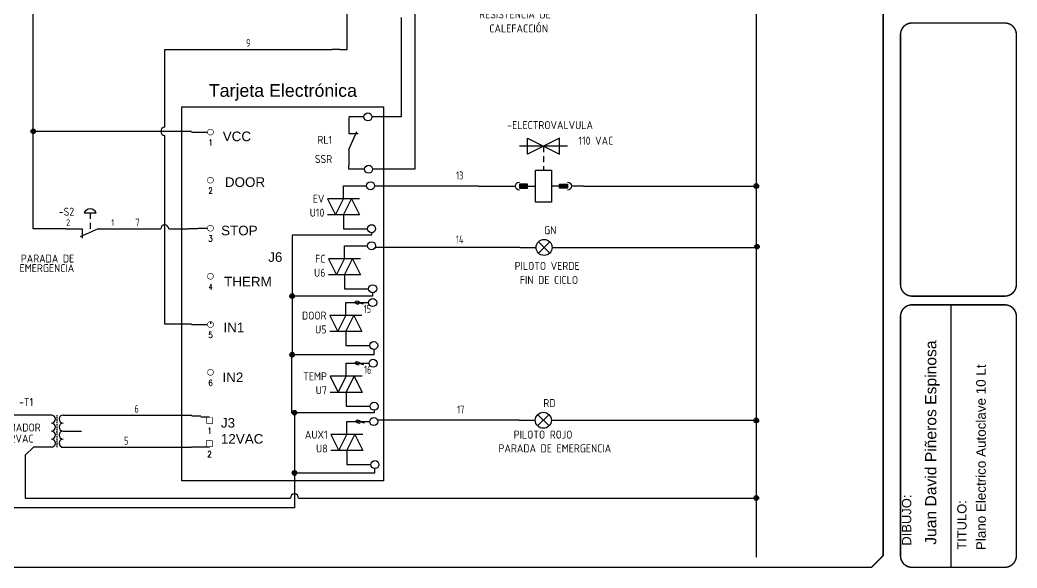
# Model space of a CAD drawing. Extents: x 4 to 986, y 4 to 653.
# Drawn here: x 349 to 972, y 4 to 346 of the extents above; entities that cross this region are included whole.
import ezdxf
from ezdxf.enums import TextEntityAlignment as Align

# ---------------------------------------------------------------- set-up
doc = ezdxf.new("R2010")
doc.units = 0
doc.header["$MEASUREMENT"] = 0
doc.linetypes.add('DASHED', pattern=[0.75, 0.5, -0.25])
for name, color, linetype in [('DESC', 150, 'Continuous'), ('DESCCHILD', 20, 'Continuous'), ('LOC', 8, 'Continuous'), ('LOCBOX', 92, 'Continuous'), ('MISC', 7, 'Continuous'), ('SYMS', 7, 'Continuous'), ('TAGS', 150, 'Continuous'), ('TERMS', 123, 'Continuous'), ('TITLE', 7, 'Continuous'), ('WIRENO', 72, 'Continuous'), ('WIRES', 7, 'Continuous'), ('YEL_14_THHN', 255, 'Continuous')]:
    doc.layers.add(name, color=color, linetype=linetype)
doc.styles.get("Standard").update_dxf_attribs({"font": 'arial.ttf'})
doc.styles.add('WD', font='romans.shx')
doc.styles.add('WD_IEC', font='ISOCP2.shx', dxfattribs={"width": 0.9, "height": 4})

# ---------------------------------------------------------------- blocks, each defined once
blk = doc.blocks.new('NO_NUM_acade_title')
blk.add_line((32.053, 5.711), (32.053, 0.032))
at = {"layer": 'TITLE'}
blk.add_line((30.594, 0.281), (30.594, 2.214), dxfattribs=at)
at = {"layer": 'TITLE', "const_width": 0.0312}
blk.add_lwpolyline([(30.594, 0.281), (30.594, 22.177), (30.344, 22.427), (0.281, 22.427), (0.031, 22.177), (0.031, 0.281), (0.281, 0.031), (30.344, 0.031)], close=True, dxfattribs=at)
for points in [[(31.219, 11.781, 0.414214), (30.969, 11.531, 0.414214)], [(33.469, 11.531, 0.414214), (33.219, 11.781, 0.414214)], [(30.969, 6.135, 0.414214), (31.219, 5.885, 0.414214)], [(33.219, 5.885, 0.414214), (33.469, 6.135, 0.414214)], [(31.219, 5.698, 0.414214), (30.969, 5.448, 0.414214)], [(33.469, 5.448, 0.414214), (33.219, 5.698, 0.414214)], [(30.969, 0.281, 0.414214), (31.219, 0.031, 0.414214)], [(33.219, 0.031, 0.414214), (33.469, 0.281, 0.414214)]]:
    blk.add_lwpolyline(points, format="xyb", dxfattribs=at)
for points in [[(31.219, 11.781), (33.219, 11.781)], [(31.219, 5.885), (33.219, 5.885)], [(31.219, 5.698), (33.219, 5.698)], [(30.969, 5.448), (30.969, 0.281)], [(33.469, 5.448), (33.469, 0.281)], [(31.219, 0.031), (33.219, 0.031)]]:
    blk.add_lwpolyline(points, dxfattribs=at)
at = {"layer": 'TITLE', "color": 7, "const_width": 0.0312}
for points in [[(30.969, 11.531), (30.969, 6.135)], [(33.469, 11.531), (33.469, 6.135)]]:
    blk.add_lwpolyline(points, dxfattribs=at)
at = {"attachment_point": 1, "rotation": 90}
for s, width, insert, char_height in [('Juan David Piñeros Espinosa', 4.87681, (31.501, 0.518), 0.24167), ('DIBUJÓ:', 1.84714, (31, 0.5), 0.2), ('TITULO:', 0.5, (32.193, 0.41), 0.2)]:
    blk.add_mtext_dynamic_manual_height_columns(s, width=width, gutter_width=1, heights=[0], dxfattribs=dict(at, insert=insert, char_height=char_height))
blk = doc.blocks.new('HRE1HT')
for p, q in [((-5, 0), (-10, 0)), ((-2.5, -1.25), (-2.5, 1.25)), ((0, -1.25), (0, 1.25)), ((2.5, -1.25), (2.5, 1.25)), ((5, 0), (10, 0))]:
    blk.add_line(p, q)
blk.add_lwpolyline([(5, 1.25), (-5, 1.25), (-5, -1.25), (5, -1.25)], close=True)
at = {"style": 'WD_IEC'}
for tag, p, height, flags in [('MFG', (7.42, 14.62), 1.5, 9), ('CAT', (7.42, 12.12), 1.5, 9), ('X4TERM01', (-10, 0), 0.32, 1), ('TERM01', (-10, 1), 2, 8), ('X2LINK', (0, 1.88), 0.32, 1), ('X1TERM02', (10, 0), 0.32, 1), ('X8LINK', (0, -1.88), 0.32, 1), ('ASSYCODE', (6, -2.75), 1, 1), ('FAMILY', (6, -4.25), 1, 1), ('CATDESC', (6, -5.75), 1, 1)]:
    blk.add_attdef(tag, p, '', height=height, dxfattribs=dict(at, flags=flags))
for tag, p in [('INST', (-7.5, 11.12)), ('LOC', (-7.5, 7.62)), ('TAG1', (-7.5, 4.12)), ('DESC1', (-7.5, -11.25)), ('DESC2', (-7.5, -14.75)), ('DESC3', (-7.5, -18.25))]:
    blk.add_attdef(tag, text='', height=2.5, dxfattribs=at).set_placement(p, align=Align.RIGHT)
for tag, p in [('RATING1', (7.42, 8.12)), ('RATING2', (7.42, 4.12))]:
    blk.add_attdef(tag, p, '', height=2.5, dxfattribs=at)
at = {"style": 'WD_IEC', "flags": 8}
blk.add_attdef('TERM02', text='', height=2, dxfattribs=at).set_placement((10, 1), align=Align.RIGHT)
at = {"lineweight": 15, "style": 'WD_IEC'}
blk.add_attdef('XREF', text='', height=2.5, dxfattribs=at).set_placement((-7.5, -7.5), align=Align.RIGHT)
blk = doc.blocks.new('HXF1T4')
for p, q in [((-1.88, 0), (-7.5, 0)), ((1.8, 0), (7.5, 0)), ((1.8, -5), (7.5, -5)), ((-1.88, -10), (-7.5, -10)), ((1.8, -10), (7.5, -10))]:
    blk.add_line(p, q)
at = {"linetype": 'DASHED'}
blk.add_line((-0.03, -10.04), (-0.03, -0.04), dxfattribs=at)
for centre, start, end in [((-1.88, -1.25), 270, 90), ((1.8, -1.25), 90, 270), ((-1.88, -3.75), 270, 90), ((1.8, -3.75), 90, 270), ((-1.88, -6.25), 270, 90), ((1.8, -6.25), 90, 270), ((-1.88, -8.75), 270, 90), ((1.8, -8.75), 90, 270)]:
    blk.add_arc(centre, 1.25, start, end)
at = {"style": 'WD_IEC'}
for tag, height, p in [('INST', 2.5, (-7.55, 8.82)), ('LOC', 2.5, (-7.55, 5.82)), ('TAG1', 2.5, (-7.55, 2.82)), ('RATING1', 2.5, (8.93, 2.84)), ('TERM03', 2, (7.25, 0.47)), ('TERM05', 2, (7.25, -4.51)), ('TERM04', 2, (7.25, -9.51)), ('DESC1', 2.5, (-7.42, -16.69)), ('DESC2', 2.5, (-7.42, -19.69)), ('DESC3', 2.5, (-7.42, -22.69))]:
    blk.add_attdef(tag, text='', height=height, dxfattribs=at).set_placement(p, align=Align.RIGHT)
at = {"style": 'WD_IEC', "flags": 1}
for tag, p, height in [('MFG', (2.49, 8.59), 1.5), ('CAT', (2.49, 6.09), 1.5), ('X4TERM01', (-7.5, 0), 0.32), ('X1TERM03', (7.5, 0), 0.32), ('X4TERM05', (7.5, -5), 0.32), ('X4TERM02', (-7.5, -10), 0.32), ('ASSYCODE', (2.44, -11.68), 1), ('FAMILY', (2.44, -13.22), 1), ('X4TERM04', (7.5, -10), 0.32), ('CATDESC', (2.44, -14.72), 1)]:
    blk.add_attdef(tag, p, '', height=height, dxfattribs=at)
at = {"style": 'WD_IEC'}
for tag, p in [('TERM01', (-7.97, 0.51)), ('TERM02', (-7.97, -9.46))]:
    blk.add_attdef(tag, p, '', height=2, dxfattribs=at)
at = {"lineweight": 15, "style": 'WD_IEC'}
blk.add_attdef('XREF', text='', height=2.5, dxfattribs=at).set_placement((-7.42, -13.69), align=Align.RIGHT)
blk = doc.blocks.new('HPB12M')
for p, q in [((-1.88, 5), (1.88, 5)), ((0, 5), (0, 3.12)), ((-7.5, 0), (-2.5, 0)), ((2.5, 0), (-3.12, -2.5)), ((-2.5, 0), (-2.5, -2.87)), ((0, 1.94), (0, 0)), ((2.5, 0), (7.5, 0))]:
    blk.add_line(p, q)
blk.add_arc((0, 4.22), 2.03, 22.6199, 157.3801)
at = {"style": 'WD_IEC'}
for tag, p in [('INST', (-5, 10.12)), ('LOC', (-5, 7.12)), ('TAG1', (-5, 4.12)), ('DESC1', (-5, -10.5)), ('DESC2', (-5, -13.5)), ('DESC3', (-5, -16.5))]:
    blk.add_attdef(tag, text='', height=2.5, dxfattribs=at).set_placement(p, align=Align.RIGHT)
for tag, p, height, flags in [('MFG', (4.92, 12.12), 1.5, 9), ('CAT', (4.92, 9.62), 1.5, 9), ('X4TERM01', (-7.5, 0), 0.32, 1), ('TERM01', (-7.5, 1), 2, 8), ('X1TERM02', (7.5, 0), 0.32, 1), ('X8LINK', (0, -1.74), 0.32, 1), ('ASSYCODE', (3.5, -2.75), 1, 1), ('FAMILY', (3.5, -4.25), 1, 1), ('CATDESC', (3.5, -5.75), 1, 1), ('CONTACT', (3.5, -7.5), 1, 1), ('COMMON', (4.75, -8.75), 1, 1)]:
    blk.add_attdef(tag, p, '', height=height, dxfattribs=dict(at, flags=flags))
at = {"style": 'WD_IEC', "flags": 8}
blk.add_attdef('TERM02', text='', height=2, dxfattribs=at).set_placement((7.5, 1), align=Align.RIGHT)
at = {"lineweight": 15, "style": 'WD_IEC'}
blk.add_attdef('XREF', text='', height=2.5, dxfattribs=at).set_placement((-5, -7.5), align=Align.RIGHT)
blk = doc.blocks.new('WDDOT')
for radius in [0.72, 0.449, 0.223]:
    blk.add_circle((0, 0), radius)
blk = doc.blocks.new('HLT1R')
for p, q in [((-7.5, 0), (-2.5, 0)), ((1.77, -1.77), (-1.77, 1.77)), ((1.77, 1.77), (-1.77, -1.77)), ((2.5, 0), (7.5, 0))]:
    blk.add_line(p, q)
blk.add_circle((0, 0), 2.5)
at = {"style": 'WD_IEC'}
for tag, p in [('INST', (-5, 11.12)), ('LOC', (-5, 7.62)), ('TAG1', (-5, 4.12)), ('DESC1', (-5, -10)), ('DESC2', (-5, -13.5)), ('DESC3', (-5, -17))]:
    blk.add_attdef(tag, text='', height=2.5, dxfattribs=at).set_placement(p, align=Align.RIGHT)
for tag, p, height, flags in [('MFG', (4.92, 12.12), 1.5, 9), ('CAT', (4.92, 9.62), 1.5, 9), ('X4TERM01', (-7.5, 0), 0.32, 1), ('TERM01', (-7.5, 1), 2, 8), ('X2LINK', (0, 2.5), 0.32, 1), ('X1TERM02', (7.5, 0), 0.32, 1), ('X8LINK', (0, -2.5), 0.32, 1), ('ASSYCODE', (8.5, -4), 1, 1), ('FAMILY', (8.5, -5.5), 1, 1), ('CATDESC', (8.5, -7), 1, 1)]:
    blk.add_attdef(tag, p, '', height=height, dxfattribs=dict(at, flags=flags))
at = {"lineweight": 15, "style": 'WD_IEC'}
blk.add_attdef('COLOR', (0, 4.12), '', height=2.5, dxfattribs=at)
at = {"style": 'WD_IEC', "flags": 8}
blk.add_attdef('TERM02', text='', height=2, dxfattribs=at).set_placement((7.5, 1), align=Align.RIGHT)
at = {"lineweight": 15, "style": 'WD_IEC'}
for tag, p in [('XREF', (-5, -6.25)), ('WDTAGALT', (-5, -20))]:
    blk.add_attdef(tag, text='', height=2.5, dxfattribs=at).set_placement(p, align=Align.RIGHT)
blk = doc.blocks.new('HLT1G')
for p, q in [((-7.5, 0), (-2.5, 0)), ((1.77, -1.77), (-1.77, 1.77)), ((1.77, 1.77), (-1.77, -1.77)), ((2.5, 0), (7.5, 0))]:
    blk.add_line(p, q)
blk.add_circle((0, 0), 2.5)
at = {"style": 'WD_IEC'}
for tag, p in [('INST', (-5, 11.12)), ('LOC', (-5, 7.62)), ('TAG1', (-5, 4.12)), ('DESC1', (-5, -10)), ('DESC2', (-5, -13.5)), ('DESC3', (-5, -17))]:
    blk.add_attdef(tag, text='', height=2.5, dxfattribs=at).set_placement(p, align=Align.RIGHT)
for tag, p, height, flags in [('MFG', (4.92, 12.12), 1.5, 9), ('CAT', (4.92, 9.62), 1.5, 9), ('X4TERM01', (-7.5, 0), 0.32, 1), ('TERM01', (-7.5, 1), 2, 8), ('X2LINK', (0, 2.5), 0.32, 1), ('X1TERM02', (7.5, 0), 0.32, 1), ('X8LINK', (0, -2.5), 0.32, 1), ('ASSYCODE', (8.5, -4), 1, 1), ('FAMILY', (8.5, -5.5), 1, 1), ('CATDESC', (8.5, -7), 1, 1)]:
    blk.add_attdef(tag, p, '', height=height, dxfattribs=dict(at, flags=flags))
at = {"lineweight": 15, "style": 'WD_IEC'}
blk.add_attdef('COLOR', (0, 4.12), '', height=2.5, dxfattribs=at)
at = {"style": 'WD_IEC', "flags": 8}
blk.add_attdef('TERM02', text='', height=2, dxfattribs=at).set_placement((7.5, 1), align=Align.RIGHT)
at = {"lineweight": 15, "style": 'WD_IEC'}
for tag, p in [('XREF', (-5, -6.25)), ('WDTAGALT', (-5, -20))]:
    blk.add_attdef(tag, text='', height=2.5, dxfattribs=at).set_placement(p, align=Align.RIGHT)
blk = doc.blocks.new('HT0002_1-')
at = {"const_width": 0.0125}
blk.add_lwpolyline([(0, 0.062, 1), (0, -0.062, 1)], format="xyb", close=True, dxfattribs=at)
at = {"style": 'WD', "width": 0.85}
for tag, p in [('INST', (0, 0.416)), ('CNT', (0.001, 0.108)), ('LOC', (0, 0.26)), ('TAGSTRIP', (0.002, -0.279)), ('DESC1', (0, -0.453)), ('DESC2', (0, -0.625)), ('DESC3', (0, -0.797))]:
    blk.add_attdef(tag, text='', height=0.125, dxfattribs=at).set_placement(p, align=Align.CENTER)
at = {"style": 'WD', "flags": 1}
for tag, p, height in [('X4TERM01', (-0.062, 0), 0.0125), ('X4TERMDESC01', (-0.055, -0.023), 0.025), ('X2TERMDESC01', (-0.006, 0.029), 0.025), ('STRIPSEQ', (0, 0), 0.00125), ('X2TERM01', (0, 0.062), 0.0125), ('X2PIN01', (0.033, 0.084), 0.0125), ('X1TERMDESC01', (0.039, 0.007), 0.025), ('X1TERM01', (0.062, 0), 0.0125), ('X1PIN01', (0.087, 0.016), 0.0125), ('X4PIN01', (-0.114, -0.038), 0.0125), ('LINKTERM', (0, -0.002), 0.00125), ('X8TERM01', (0, -0.062), 0.0125), ('X8TERMDESC01', (0, -0.054), 0.025), ('X8PIN01', (0.026, -0.096), 0.0125)]:
    blk.add_attdef(tag, p, '', height=height, dxfattribs=at)
at = {"linetype": 'Continuous', "style": 'WD', "width": 0.8, "flags": 1}
blk.add_attdef('MFG', text='', height=0.109, dxfattribs=at).set_placement((0.088, -0.406), align=Align.RIGHT)
at = {"style": 'WD', "width": 0.7, "flags": 1}
blk.add_attdef('ASSYCODE', (0.062, -0.281), '', height=0.01, dxfattribs=at)
at = {"style": 'WD', "flags": 9}
for tag, p in [('WDTYPE', (0.121, -0.263)), ('WDBLKNAM', (0.059, -0.575))]:
    blk.add_attdef(tag, text='', height=0.01, dxfattribs=at).set_placement(p, align=Align.RIGHT)
at = {"linetype": 'Continuous', "style": 'WD', "width": 0.8, "flags": 1}
blk.add_attdef('CAT', (-0.131, -0.563), '', height=0.109, dxfattribs=at)
blk = doc.blocks.new('HT0001_1-')
at = {"const_width": 0.0125}
blk.add_lwpolyline([(0.062, -0.062), (-0.062, -0.062), (-0.062, 0.062), (0.062, 0.062)], close=True, dxfattribs=at)
at = {"style": 'WD', "width": 0.85}
for tag, p in [('INST', (0, 0.419)), ('LOC', (0, 0.265)), ('TAGSTRIP', (0.002, -0.279)), ('DESC1', (0, -0.453)), ('DESC2', (0, -0.625)), ('DESC3', (0, -0.797))]:
    blk.add_attdef(tag, text='', height=0.125, dxfattribs=at).set_placement(p, align=Align.CENTER)
at = {"linetype": 'Continuous', "style": 'WD', "width": 0.85}
blk.add_attdef('CNT', text='', height=0.125, dxfattribs=at).set_placement((0.002, 0.114), align=Align.CENTER)
at = {"style": 'WD', "flags": 1}
for tag, p, height in [('X4TERM01', (-0.062, 0), 0.0125), ('X4TERMDESC01', (-0.055, -0.023), 0.025), ('X2TERMDESC01', (-0.006, 0.029), 0.025), ('STRIPSEQ', (0, 0), 0.00125), ('X2TERM01', (0, 0.062), 0.0125), ('X2PIN01', (0.033, 0.084), 0.0125), ('X1TERMDESC01', (0.039, 0.007), 0.025), ('X1TERM01', (0.062, 0), 0.0125), ('X1PIN01', (0.087, 0.016), 0.0125), ('X4PIN01', (-0.114, -0.038), 0.0125), ('LINKTERM', (0, -0.002), 0.00125), ('X8TERM01', (0, -0.062), 0.0125), ('X8TERMDESC01', (0, -0.054), 0.025), ('X8PIN01', (0.026, -0.096), 0.0125)]:
    blk.add_attdef(tag, p, '', height=height, dxfattribs=at)
at = {"linetype": 'Continuous', "style": 'WD', "width": 0.8, "flags": 1}
blk.add_attdef('MFG', text='', height=0.109, dxfattribs=at).set_placement((0.088, -0.406), align=Align.RIGHT)
at = {"style": 'WD', "width": 0.7, "flags": 1}
blk.add_attdef('ASSYCODE', (0.062, -0.281), '', height=0.01, dxfattribs=at)
at = {"style": 'WD', "flags": 9}
for tag, p in [('WDTYPE', (0.121, -0.263)), ('WDBLKNAM', (0.059, -0.575))]:
    blk.add_attdef(tag, text='', height=0.01, dxfattribs=at).set_placement(p, align=Align.RIGHT)
at = {"linetype": 'Continuous', "style": 'WD', "width": 0.8, "flags": 1}
blk.add_attdef('CAT', (-0.131, -0.563), '', height=0.109, dxfattribs=at)
blk = doc.blocks.new('VDI1V3')
for p, q in [((0, 2.5), (0, 5)), ((5, 2.5), (-5, 2.5)), ((-5, 2.5), (-2.5, -2.5)), ((-2.5, -2.5), (0, 2.5)), ((0, -2.5), (2.5, 2.5)), ((2.5, 2.5), (5, -2.5)), ((5, -2.5), (-5, -2.5)), ((0, -2.5), (0, -5)), ((0, -5), (0, -5))]:
    blk.add_line(p, q)
at = {"style": 'WD_IEC'}
blk.add_attdef('TERM01', (-1, 5), '', height=2, rotation=90, dxfattribs=at)
for tag, p in [('INST', (-6, 7.95)), ('LOC', (-6, 4.64)), ('TAG1', (-6, 1.25)), ('DESC1', (-6, -7.01)), ('DESC2', (-6, -10.26)), ('DESC3', (-6, -13.52))]:
    blk.add_attdef(tag, text='', height=2.5, dxfattribs=at).set_placement(p, align=Align.RIGHT)
at = {"style": 'WD_IEC', "flags": 1}
for tag, p, height in [('MFG', (5.33, 7.17), 1.5), ('X2TERM01', (0, 5), 0.32), ('CAT', (5.33, 4.67), 1.5), ('X8TERM02', (0, -5), 0.32), ('ASSYCODE', (5.51, -5.7), 1), ('FAMILY', (5.51, -7.2), 1), ('WDBLKNAM', (5.51, -10.2), 1), ('CATDESC', (5.51, -8.7), 1)]:
    blk.add_attdef(tag, p, '', height=height, dxfattribs=at)
at = {"lineweight": 15, "style": 'WD_IEC'}
for tag, p in [('RATING1', (-6, -3.75)), ('XREF', (-6, -16.51))]:
    blk.add_attdef(tag, text='', height=2.5, dxfattribs=at).set_placement(p, align=Align.RIGHT)
at = {"style": 'WD_IEC'}
blk.add_attdef('TERM02', text='', height=2, rotation=90, dxfattribs=at).set_placement((-1, -5), align=Align.RIGHT)
blk = doc.blocks.new('VT0_02')
blk.add_circle((0, 0), 1.25)
at = {"style": 'WD_IEC', "flags": 1}
for tag, p in [('X4TERM01', (-1.25, 0)), ('X2TERM01', (0, 1.25)), ('X1TERM01', (1.25, 0)), ('X8TERM01', (0, -1.25))]:
    blk.add_attdef(tag, p, '', height=0.32, dxfattribs=at)
blk = doc.blocks.new('HSVC1')
for p, q in [((-12.5, 0), (-8.75, 0)), ((-5, 0), (-2.5, 0)), ((5, 0), (2.5, 0)), ((12.5, 0), (8.75, 0)), ((0, -6.25), (0, -5)), ((0, -9.38), (0, -7.5)), ((0, -12.5), (-5, -10)), ((-5, -10), (-5, -15)), ((0, -12.5), (5, -10)), ((0, -12.5), (0, -10.62)), ((5, -10), (5, -15)), ((7.5, -12.5), (-7.5, -12.5)), ((-5, -15), (0, -12.5)), ((5, -15), (0, -12.5))]:
    blk.add_line(p, q)
for points in [[(2.5, 5), (-2.5, 5), (-2.5, -5), (2.5, -5)], [(-7.5, -0.62), (-7.5, 0.62), (-5, 0.62), (-5, -0.62)], [(7.5, -0.62), (7.5, 0.62), (5, 0.62), (5, -0.62)]]:
    blk.add_lwpolyline(points, close=True)
for centre, start, end in [((-7.5, 0), 90, 270), ((7.5, 0), 270, 90)]:
    blk.add_arc(centre, 1.25, start, end)
for points in [[(-5, -0.62), (-7.5, -0.62), (-5, 0.62), (-7.5, 0.62)], [(5, -0.62), (7.5, -0.62), (5, 0.62), (7.5, 0.62)]]:
    blk.add_solid(points)
at = {"style": 'WD_IEC'}
for tag, p in [('INST', (-2.5, 12.62)), ('LOC', (-2.5, 9.62)), ('TAG1', (-2.5, 6.62)), ('DESC1', (-2.5, -20)), ('DESC2', (-2.5, -23.5)), ('DESC3', (-2.5, -27))]:
    blk.add_attdef(tag, text='', height=2.5, dxfattribs=at).set_placement(p, align=Align.RIGHT)
for tag, height, flags, p in [('MFG', 1.5, 9, (5.25, 9.75)), ('CAT', 1.5, 9, (5.25, 7.25)), ('TERM02', 2, 8, (12.5, 1))]:
    blk.add_attdef(tag, text='', height=height, dxfattribs=dict(at, flags=flags)).set_placement(p, align=Align.RIGHT)
for tag, p, height, flags in [('X2LINK', (0, 5), 0.32, 1), ('X4TERM01', (-12.5, 0), 0.32, 1), ('TERM01', (-12.5, 1), 2, 8), ('X1TERM02', (12.5, 0), 0.32, 1), ('ASSYCODE', (3.5, -2.75), 1, 1), ('FAMILY', (3.5, -4.25), 1, 1), ('CATDESC', (3.5, -5.75), 1, 1), ('X8LINK', (0, -12.5), 0.32, 1)]:
    blk.add_attdef(tag, p, '', height=height, dxfattribs=dict(at, flags=flags))
at = {"lineweight": 15, "style": 'WD_IEC'}
for tag, p in [('NO', (26.25, 0)), ('NC', (26.25, -3))]:
    blk.add_attdef(tag, text='', height=2.5, dxfattribs=at).set_placement(p, align=Align.RIGHT)
for tag, p in [('XREFNO', (27.75, 0)), ('XREFNC', (27.75, -3)), ('WDTAGALT', (28, -6))]:
    blk.add_attdef(tag, p, '', height=2.5, dxfattribs=at)
blk = doc.blocks.new('WD_WNH')
at = {"linetype": 'Continuous', "style": 'WD_IEC', "width": 0.8}
blk.add_attdef('WIRENO', text='', height=2.5, dxfattribs=at).set_placement((0, 0.75), align=Align.CENTER)
at = {"style": 'WD_IEC', "flags": 1}
for tag, p in [('W08USER', (0, 0.375)), ('W04USER', (0, 0.875)), ('W05USER', (0, 0.75)), ('W09USER', (0, 0.25)), ('W03USER', (0, 1)), ('W06USER', (0, 0.625)), ('W07USER', (0, 0.5)), ('W02USER', (0, 1.125)), ('W01USER', (0, 1.25)), ('W10USER', (0, 0.125))]:
    blk.add_attdef(tag, text='', height=0.08, dxfattribs=at).set_placement(p, align=Align.CENTER)
blk = doc.blocks.new('VCR22')
for p, q in [((0, 7.5), (0, 2.5)), ((0, -2.5), (2.5, 3.12)), ((0, 2.5), (2.87, 2.5)), ((0, -2.5), (0, -7.5))]:
    blk.add_line(p, q)
at = {"style": 'WD_IEC'}
for tag, p in [('INST', (-5.25, 5.25)), ('LOC', (-5.25, 2.25)), ('TAG2', (-5.25, -0.75)), ('XREF', (-5.25, -3.75)), ('DESC1', (-5.25, -6.75)), ('DESC2', (-5.25, -9.75)), ('DESC3', (-5.25, -12.75))]:
    blk.add_attdef(tag, text='', height=2.5, dxfattribs=at).set_placement(p, align=Align.RIGHT)
blk.add_attdef('TERM01', text='', height=2, rotation=90, dxfattribs=at).set_placement((-1, 7.5), align=Align.RIGHT)
at = {"style": 'WD_IEC', "flags": 1}
for tag, p, height in [('X2TERM01', (0, 7.5), 0.32), ('X4LINK', (-0.55, 0), 0.32), ('X1LINK', (1.92, 0), 0.32), ('CONTACT', (4, -3.5), 1), ('FAMILY', (4, -5), 1), ('COMMON', (5.25, -4.75), 1), ('X8TERM02', (0, -7.5), 0.32)]:
    blk.add_attdef(tag, p, '', height=height, dxfattribs=at)
at = {"style": 'WD_IEC'}
blk.add_attdef('TERM02', (-1, -7.5), '', height=2, rotation=90, dxfattribs=at)

msp = doc.modelspace()

# ---------------------------------------------------------------- linework, layer by layer
at = {"layer": 'LOCBOX'}
msp.add_lwpolyline([(450.42568, 292.06395), (576.39779, 292.06395), (576.39779, 58.52454), (450.42568, 58.52454)], close=True, dxfattribs=at)
at = {"layer": 'WIRENO'}
for points in [[(563.84216, 168.96111), (561.50911, 169.51223), (560.91919, 170.46705), (559.37421, 170.83201), (558.41939, 170.24208), (559.00931, 169.28726), (560.55429, 168.9223), (561.03102, 169.21685)], [(564.07142, 131.01562), (561.73837, 131.56673), (561.14844, 132.52156), (559.60346, 132.88651), (558.64864, 132.29659), (559.23856, 131.34177), (560.78354, 130.97681), (561.26028, 131.27135)], [(564.53814, 94.59508), (562.20509, 95.14619), (561.61517, 96.10102), (560.07019, 96.46597), (559.11537, 95.87605), (559.70529, 94.92123), (561.25027, 94.55627), (561.72701, 94.85081)]]:
    msp.add_lwpolyline(points, dxfattribs=at)
at = {"layer": 'WIRES'}
msp.add_line((468.31933, 274.42575), (468.31933, 274.42575), dxfattribs=at)
at = {"layer": 'YEL_14_THHN', "color": 7}
for p, q in [((809.15557, 437.81091), (809.15557, 10.93143)), ((357.64179, 276.80112), (357.64179, 358.90381)), ((553.61607, 328.00856), (553.61607, 358.51316)), ((595.90564, 358.51316), (595.90564, 253.14341)), ((587.36859, 347.82663), (587.36859, 285.80886)), ((439.77905, 279.34112), (439.77905, 328.00856)), ((439.77905, 328.00856), (544.08992, 328.00856)), ((549.16992, 328.00856), (544.08992, 328.00856)), ((549.16992, 328.00856), (553.61607, 328.00856)), ((559.48828, 285.80886), (554.82246, 285.80886)), ((564.15409, 285.80886), (559.48828, 285.80886)), ((587.36859, 285.80886), (569.15409, 285.80886)), ((456.45078, 276.80112), (357.64179, 276.80112)), ((357.64179, 215.85942), (357.64179, 276.80112)), ((439.77905, 156.45829), (439.77905, 274.26112)), ((456.45078, 276.30075), (466.44433, 276.30075)), ((554.82246, 253.14341), (554.82246, 255.51865)), ((564.56616, 253.14341), (554.82246, 253.14341)), ((595.90564, 253.14341), (569.56616, 253.14341)), ((551.47185, 239.70523), (551.47185, 242.83703)), ((551.47185, 242.83703), (565.78522, 242.83703)), ((570.78522, 242.83703), (611.82482, 242.83703)), ((611.82482, 242.72628), (635.68029, 242.72628)), ((635.68029, 242.61553), (651.27915, 242.61553)), ((701.27915, 242.61553), (809.15557, 242.61553)), ((551.47185, 219.70523), (551.47185, 216.01169)), ((378.23847, 215.85942), (357.64179, 215.85942)), ((408.23847, 215.85942), (437.23905, 215.85942)), ((442.31905, 215.85942), (454.57578, 215.85942)), ((454.57578, 216.08009), (460.51005, 216.08009)), ((460.51005, 216.30075), (466.44433, 216.30075)), ((568.9812, 211.98188), (519.36272, 211.98188)), ((519.36272, 211.98188), (519.36272, 173.89267)), ((551.47185, 216.01169), (566.4812, 216.01169)), ((568.9812, 213.51169), (568.9812, 211.98188)), ((552.11147, 202.19087), (552.11147, 205.32268)), ((552.11147, 205.32268), (566.42484, 205.32268)), ((661.67407, 204.31025), (571.42484, 204.31025)), ((691.67407, 204.31025), (809.15557, 204.31025)), ((552.11147, 182.19087), (552.11147, 178.49734)), ((552.11147, 178.49734), (567.12082, 178.49734)), ((569.62082, 175.99734), (569.62082, 173.89267)), ((569.62082, 173.89267), (519.36272, 173.89267)), ((519.36272, 173.89267), (519.36272, 137.24989)), ((552.80744, 166.74538), (552.80744, 169.87718)), ((552.80744, 169.87718), (567.12082, 169.87718)), ((456.45078, 156.45829), (439.77905, 156.45829)), ((456.45078, 156.17097), (466.44433, 156.17097)), ((552.80744, 146.74538), (552.80744, 143.05184)), ((570.3168, 137.24989), (518.87991, 137.24989)), ((518.87991, 137.24989), (518.87991, 101.08925)), ((552.80744, 143.05184), (567.8168, 143.05184)), ((570.3168, 140.55184), (570.3168, 137.24989)), ((553.0367, 128.79989), (553.0367, 131.93169)), ((553.0367, 131.93169), (567.35007, 131.93169)), ((553.0367, 108.79989), (553.0367, 105.10635)), ((518.87991, 101.08925), (520.81116, 101.08925)), ((570.54605, 101.08925), (520.81116, 101.08925)), ((520.81116, 101.08925), (520.81116, 63.48219)), ((553.0367, 105.10635), (568.04605, 105.10635)), ((570.54605, 102.60635), (570.54605, 101.08925)), ((357.72465, 99.58522), (170.3177, 99.58522)), ((387.72465, 99.58522), (456.65329, 99.58522)), ((456.65329, 99.21826), (462.23957, 99.21826)), ((462.23957, 98.48435), (467.82586, 98.48435)), ((553.50343, 95.51115), (567.8168, 95.51115)), ((661.20463, 96.32701), (572.8168, 96.32701)), ((691.20463, 96.32701), (809.15557, 96.32701)), ((357.72465, 79.58522), (352.64465, 74.50522)), ((375.02465, 79.58522), (456.49425, 79.58522)), ((456.49425, 79.66668), (462.08054, 79.66668)), ((462.08054, 79.82959), (467.66682, 79.82959)), ((352.64465, 74.50522), (352.64465, 66.8711)), ((553.50343, 72.37935), (553.50343, 68.68581)), ((553.50343, 68.68581), (568.51278, 68.68581)), ((352.70723, 66.8711), (352.70723, 47.79823)), ((520.81116, 63.48219), (571.01278, 63.48219)), ((520.81116, 63.48219), (520.81116, 41.62681)), ((352.70723, 47.79823), (518.27116, 47.79823)), ((523.35116, 47.79823), (809.15557, 47.79823)), ((520.81116, 41.62681), (171.01467, 41.62681))]:
    msp.add_line(p, q, dxfattribs=at)
at = {"layer": 'YEL_14_THHN'}
for p, q in [((468.31933, 278.17575), (468.31933, 278.17575)), ((468.31933, 158.04597), (468.31933, 156.5088)), ((468.31933, 154.29597), (468.31933, 154.29597)), ((553.50343, 92.37935), (553.50343, 95.51115)), ((571.01278, 63.48219), (571.01278, 66.18581))]:
    msp.add_line(p, q, dxfattribs=at)
at = {"layer": 'YEL_14_THHN', "color": 7}
for centre, start, end in [((439.77905, 276.80112), 90, 270), ((439.77905, 215.85942), 0, 180), ((520.81116, 47.79823), 0, 180)]:
    msp.add_arc(centre, 2.54, start, end, dxfattribs=at)

# ---------------------------------------------------------------- block references
at = {"layer": 'LOC', "color": 7, "xscale": 28.93527259246057, "yscale": 28.93527259246057, "zscale": 28.93527259246057}
msp.add_blockref('NO_NUM_acade_title', (3.17065, 3.59524), dxfattribs=at)
at = {"layer": 'SYMS'}
ref = msp.add_blockref('HRE1HT', (655.37585, 361.05316), dxfattribs=dict(at, xscale=2, yscale=2, zscale=2))
ref.add_attrib('DESC2', 'CALEFACCIÓN', dxfattribs={"layer": 'DESC', "height": 5, "style": 'WD_IEC'}).set_placement((679.12585, 338.55316), align=Align.RIGHT)
ref.add_attrib('DESC1', 'RESISTENCIA DE', dxfattribs={"layer": 'DESC', "height": 5, "style": 'WD_IEC'}).set_placement((680.87478, 347.37016), align=Align.RIGHT)
ref.add_attrib('TAG1', '-HR1', dxfattribs={"layer": 'TAGS', "height": 5, "style": 'WD_IEC'}).set_placement((640.37585, 369.30316), align=Align.RIGHT)
at = {"layer": 'SYMS', "color": 7, "xscale": 2, "yscale": 2, "zscale": 2}
for name, p in [('VT0_02', (566.65409, 285.80886)), ('VT0_02', (567.06616, 253.14341)), ('VT0_02', (568.28522, 242.83703)), ('VT0_02', (568.9812, 216.01169)), ('VT0_02', (568.92484, 205.32268)), ('WDDOT', (809.63838, 204.79239)), ('VT0_02', (569.62082, 178.49734)), ('WDDOT', (519.36272, 173.89267)), ('VT0_02', (569.62082, 169.87718)), ('VT0_02', (570.3168, 143.05184)), ('WDDOT', (519.36272, 137.24989)), ('VT0_02', (569.85007, 131.93169)), ('VT0_02', (570.54605, 105.10635)), ('WDDOT', (520.81116, 101.08925)), ('VT0_02', (570.3168, 95.51115)), ('WDDOT', (809.15557, 96.26783))]:
    msp.add_blockref(name, p, dxfattribs=at)
at = {"layer": 'SYMS'}
ref = msp.add_blockref('VCR22', (554.82246, 270.51865), dxfattribs=dict(at, xscale=2, yscale=2, zscale=2))
ref.add_attrib('DESC1', 'SSR', dxfattribs={"layer": 'DESCCHILD', "height": 5, "style": 'WD_IEC'}).set_placement((544.32246, 257.01865), align=Align.RIGHT)
ref.add_attrib('TAG2', 'RL1', dxfattribs={"layer": 'TAGS', "height": 5, "style": 'WD_IEC'}).set_placement((544.32246, 269.01865), align=Align.RIGHT)
at = {"layer": 'SYMS', "color": 7}
ref = msp.add_blockref('HSVC1', (676.27915, 242.61553), dxfattribs=dict(at, xscale=-2, yscale=2, zscale=2, rotation=180))
ref.add_attrib('DESC1', '110 VAC', dxfattribs={"layer": 'DESC', "height": 5, "style": 'WD_IEC'}).set_placement((719.87114, 268.45779), align=Align.RIGHT)
ref.add_attrib('TAG1', '-ELECTROVALVULA', dxfattribs={"layer": 'TAGS', "height": 5, "style": 'WD_IEC'}).set_placement((707.19893, 278.1957), align=Align.RIGHT)
at = {"layer": 'SYMS', "xscale": 2, "yscale": 2, "zscale": 2}
for name, p in [('WDDOT', (357.64179, 276.80112)), ('WDDOT', (809.15557, 242.61553)), ('VT0_02', (571.01278, 68.68581)), ('WDDOT', (520.81116, 63.48219)), ('WDDOT', (809.15557, 47.79823))]:
    msp.add_blockref(name, p, dxfattribs=at)
at = {"layer": 'SYMS'}
ref = msp.add_blockref('HT0002_1-', (468.31933, 276.30075), dxfattribs=dict(at, xscale=30, yscale=30, zscale=30))
ref.add_attrib('TAGSTRIP', '1', dxfattribs={"layer": 'TAGS', "height": 3.75, "style": 'WD', "width": 0.85}).set_placement((468.37757, 267.9195), align=Align.CENTER)
ref = msp.add_blockref('HT0002_1-', (468.31933, 246.30075), dxfattribs=dict(at, xscale=30, yscale=30, zscale=30))
ref.add_attrib('TAGSTRIP', '2', dxfattribs={"layer": 'TAGS', "height": 3.75, "style": 'WD', "width": 0.85}).set_placement((468.37757, 237.9195), align=Align.CENTER)
at = {"layer": 'SYMS', "color": 7}
ref = msp.add_blockref('VDI1V3', (551.47185, 229.70523), dxfattribs=dict(at, xscale=2, yscale=2, zscale=2))
ref.add_attrib('TAG1', 'EV', dxfattribs={"layer": 'TAGS', "height": 5, "style": 'WD_IEC'}).set_placement((539.47185, 232.20523), align=Align.RIGHT)
ref.add_attrib('DESC1', 'U10', dxfattribs={"layer": 'DESC', "height": 5, "style": 'WD_IEC'}).set_placement((539.47185, 223.52615), align=Align.RIGHT)
at = {"layer": 'SYMS'}
ref = msp.add_blockref('HPB12M', (393.23847, 215.85942), dxfattribs=dict(at, xscale=2, yscale=2, zscale=2))
ref.add_attrib('TERM02', '1', dxfattribs={"layer": 'TERMS', "height": 4, "style": 'WD_IEC', "flags": 8}).set_placement((408.23847, 217.85942), align=Align.RIGHT)
ref.add_attrib('TERM01', '2', (378.23847, 217.85942), dxfattribs={"layer": 'TERMS', "height": 4, "style": 'WD_IEC', "flags": 8})
ref.add_attrib('DESC2', 'EMERGENCIA', dxfattribs={"layer": 'DESC', "height": 5, "style": 'WD_IEC'}).set_placement((383.23847, 188.85942), align=Align.RIGHT)
ref.add_attrib('DESC1', 'PARADA DE', dxfattribs={"layer": 'DESC', "height": 5, "style": 'WD_IEC'}).set_placement((383.23847, 194.85942), align=Align.RIGHT)
ref.add_attrib('TAG1', '-S2', dxfattribs={"layer": 'TAGS', "height": 5, "style": 'WD_IEC'}).set_placement((383.23847, 224.10942), align=Align.RIGHT)
ref = msp.add_blockref('HT0002_1-', (468.31933, 216.30075), dxfattribs=dict(at, xscale=30, yscale=30, zscale=30))
ref.add_attrib('TAGSTRIP', '3', dxfattribs={"layer": 'TAGS', "height": 3.75, "style": 'WD', "width": 0.85}).set_placement((468.37757, 207.9195), align=Align.CENTER)
ref = msp.add_blockref('HLT1G', (676.67407, 204.31025), dxfattribs=dict(at, xscale=2, yscale=2, zscale=2))
ref.add_attrib('DESC1', 'FIN DE CICLO', dxfattribs={"layer": 'DESC', "height": 5, "style": 'WD_IEC'}).set_placement((697.90357, 181.47346), align=Align.RIGHT)
ref.add_attrib('COLOR', 'GN', (676.67407, 212.56025), dxfattribs={"layer": 'MISC', "lineweight": 15, "height": 5, "style": 'WD_IEC'})
ref.add_attrib('TAG1', 'PILOTO VERDE', dxfattribs={"layer": 'TAGS', "height": 5, "style": 'WD_IEC'}).set_placement((698.8761, 190.25929), align=Align.RIGHT)
at = {"layer": 'SYMS', "color": 7}
ref = msp.add_blockref('VDI1V3', (552.11147, 192.19087), dxfattribs=dict(at, xscale=2, yscale=2, zscale=2))
ref.add_attrib('TAG1', 'FC', dxfattribs={"layer": 'TAGS', "height": 5, "style": 'WD_IEC'}).set_placement((540.11147, 194.69087), align=Align.RIGHT)
ref.add_attrib('DESC1', 'U6', dxfattribs={"layer": 'DESC', "height": 5, "style": 'WD_IEC'}).set_placement((540.11147, 186.01179), align=Align.RIGHT)
at = {"layer": 'SYMS'}
ref = msp.add_blockref('HT0002_1-', (468.31933, 186.30075), dxfattribs=dict(at, xscale=30, yscale=30, zscale=30))
ref.add_attrib('TAGSTRIP', '4', dxfattribs={"layer": 'TAGS', "height": 3.75, "style": 'WD', "width": 0.85}).set_placement((468.37757, 177.9195), align=Align.CENTER)
at = {"layer": 'SYMS', "color": 7}
ref = msp.add_blockref('VDI1V3', (552.80744, 156.74538), dxfattribs=dict(at, xscale=2, yscale=2, zscale=2))
ref.add_attrib('TAG1', 'DOOR', dxfattribs={"layer": 'TAGS', "height": 5, "style": 'WD_IEC'}).set_placement((540.80744, 159.24538), align=Align.RIGHT)
ref.add_attrib('DESC1', 'U5', dxfattribs={"layer": 'DESC', "height": 5, "style": 'WD_IEC'}).set_placement((540.80744, 150.5663), align=Align.RIGHT)
at = {"layer": 'SYMS'}
ref = msp.add_blockref('HT0002_1-', (468.31933, 156.17097), dxfattribs=dict(at, xscale=30, yscale=30, zscale=30))
ref.add_attrib('TAGSTRIP', '5', dxfattribs={"layer": 'TAGS', "height": 3.75, "style": 'WD', "width": 0.85}).set_placement((468.37757, 147.78972), align=Align.CENTER)
ref = msp.add_blockref('HT0002_1-', (468.31933, 126.30075), dxfattribs=dict(at, xscale=30, yscale=30, zscale=30))
ref.add_attrib('TAGSTRIP', '6', dxfattribs={"layer": 'TAGS', "height": 3.75, "style": 'WD', "width": 0.85}).set_placement((468.37757, 117.9195), align=Align.CENTER)
at = {"layer": 'SYMS', "color": 7}
ref = msp.add_blockref('VDI1V3', (553.0367, 118.79989), dxfattribs=dict(at, xscale=2, yscale=2, zscale=2))
ref.add_attrib('TAG1', 'TEMP', dxfattribs={"layer": 'TAGS', "height": 5, "style": 'WD_IEC'}).set_placement((541.0367, 121.29989), align=Align.RIGHT)
ref.add_attrib('DESC1', 'U7', dxfattribs={"layer": 'DESC', "height": 5, "style": 'WD_IEC'}).set_placement((541.0367, 112.6208), align=Align.RIGHT)
at = {"layer": 'SYMS'}
ref = msp.add_blockref('HXF1T4', (372.72465, 99.58522), dxfattribs=dict(at, xscale=2, yscale=2, zscale=2))
ref.add_attrib('TAG1', '-T1', dxfattribs={"layer": 'TAGS', "height": 5, "style": 'WD_IEC'}).set_placement((357.6194, 105.23423), align=Align.RIGHT)
ref.add_attrib('DESC1', 'TRANSFORMADOR', dxfattribs={"layer": 'DESC', "height": 5, "style": 'WD_IEC'}).set_placement((362.26401, 89.33144), align=Align.RIGHT)
ref.add_attrib('DESC2', '115VAC-12VAC', dxfattribs={"layer": 'DESC', "height": 5, "style": 'WD_IEC'}).set_placement((357.88711, 82.40555), align=Align.RIGHT)
ref = msp.add_blockref('HLT1R', (676.20463, 96.32701), dxfattribs=dict(at, xscale=2, yscale=2, zscale=2))
ref.add_attrib('DESC1', 'PARADA DE EMERGENCIA', dxfattribs={"layer": 'DESC', "height": 5, "style": 'WD_IEC'}).set_placement((718.59472, 76.32701), align=Align.RIGHT)
ref.add_attrib('COLOR', 'RD', (676.20463, 104.57701), dxfattribs={"layer": 'MISC', "lineweight": 15, "height": 5, "style": 'WD_IEC'})
ref.add_attrib('TAG1', 'PILOTO ROJO', dxfattribs={"layer": 'TAGS', "height": 5, "style": 'WD_IEC'}).set_placement((694.37712, 84.89055), align=Align.RIGHT)
ref = msp.add_blockref('HT0001_1-', (467.82586, 96.24239), dxfattribs=dict(at, xscale=30, yscale=30, zscale=30))
ref.add_attrib('TAGSTRIP', '1', dxfattribs={"layer": 'TAGS', "height": 3.75, "style": 'WD', "width": 0.85}).set_placement((467.8841, 87.86114), align=Align.CENTER)
ref = msp.add_blockref('VDI1V3', (553.50343, 82.37935), dxfattribs=dict(at, xscale=2, yscale=2, zscale=2))
ref.add_attrib('TAG1', 'AUX1', dxfattribs={"layer": 'TAGS', "height": 5, "style": 'WD_IEC'}).set_placement((541.50343, 84.87935), align=Align.RIGHT)
ref.add_attrib('DESC1', 'U8', dxfattribs={"layer": 'DESC', "height": 5, "style": 'WD_IEC'}).set_placement((541.50343, 76.20026), align=Align.RIGHT)
ref = msp.add_blockref('HT0001_1-', (467.66682, 81.78605), dxfattribs=dict(at, xscale=30, yscale=30, zscale=30))
ref.add_attrib('TAGSTRIP', '2', dxfattribs={"layer": 'TAGS', "height": 3.75, "style": 'WD', "width": 0.85}).set_placement((467.72507, 73.4048), align=Align.CENTER)
at = {"layer": 'WIRENO'}
ref = msp.add_blockref('WD_WNH', (491.93449, 328.00856), dxfattribs=dict(at, xscale=2, yscale=2, zscale=2))
ref.add_attrib('WIRENO', '9', dxfattribs={"linetype": 'Continuous', "height": 5, "style": 'WD_IEC', "width": 0.8}).set_placement((491.93449, 329.50856), align=Align.CENTER)
ref = msp.add_blockref('WD_WNH', (558.62853, 242.83703), dxfattribs=dict(at, xscale=2, yscale=2, zscale=2))
ref.add_attrib('WIRENO', '13', dxfattribs={"linetype": 'Continuous', "height": 5, "style": 'WD_IEC', "width": 0.8}).set_placement((623.99555, 246.75906), align=Align.CENTER)
ref = msp.add_blockref('WD_WNH', (422.73876, 215.85942), dxfattribs=dict(at, xscale=2, yscale=2, zscale=2))
ref.add_attrib('WIRENO', '7', dxfattribs={"linetype": 'Continuous', "height": 5, "style": 'WD_IEC', "width": 0.8}).set_placement((422.73876, 217.35942), align=Align.CENTER)
ref = msp.add_blockref('WD_WNH', (559.26815, 205.32268), dxfattribs=dict(at, xscale=2, yscale=2, zscale=2))
ref.add_attrib('WIRENO', '14', dxfattribs={"linetype": 'Continuous', "height": 5, "style": 'WD_IEC', "width": 0.8}).set_placement((623.99555, 206.82268), align=Align.CENTER)
ref = msp.add_blockref('WD_WNH', (559.96413, 169.87718), dxfattribs=dict(at, xscale=2, yscale=2, zscale=2))
ref.add_attrib('WIRENO', '15', dxfattribs={"linetype": 'Continuous', "height": 5, "style": 'WD_IEC', "width": 0.8}).set_placement((566.31413, 168.37718), align=Align.TOP_CENTER)
ref = msp.add_blockref('WD_WNH', (560.19339, 131.93169), dxfattribs=dict(at, xscale=2, yscale=2, zscale=2))
ref.add_attrib('WIRENO', '16', dxfattribs={"linetype": 'Continuous', "height": 5, "style": 'WD_IEC', "width": 0.8}).set_placement((566.54339, 130.43169), align=Align.TOP_CENTER)
ref = msp.add_blockref('WD_WNH', (422.18897, 99.58522), dxfattribs=dict(at, xscale=2, yscale=2, zscale=2))
ref.add_attrib('WIRENO', '6', dxfattribs={"linetype": 'Continuous', "height": 5, "style": 'WD_IEC', "width": 0.8}).set_placement((422.18897, 101.08522), align=Align.CENTER)
ref = msp.add_blockref('WD_WNH', (560.66011, 95.51115), dxfattribs=dict(at, xscale=2, yscale=2, zscale=2))
ref.add_attrib('WIRENO', '17', dxfattribs={"linetype": 'Continuous', "height": 5, "style": 'WD_IEC', "width": 0.8}).set_placement((624.61586, 105.52635), align=Align.TOP_CENTER)
ref = msp.add_blockref('WD_WNH', (415.75945, 79.58522), dxfattribs=dict(at, xscale=2, yscale=2, zscale=2))
ref.add_attrib('WIRENO', '5', dxfattribs={"linetype": 'Continuous', "height": 5, "style": 'WD_IEC', "width": 0.8}).set_placement((415.75945, 81.08522), align=Align.CENTER)

# ---------------------------------------------------------------- texts
at = {"color": 7, "insert": (504.3777, 201.28448), "char_height": 6, "attachment_point": 1}
msp.add_mtext('J6', dxfattribs=at)
at = {"insert": (946.51538, 15.23883), "char_height": 5.9983593, "attachment_point": 1, "rotation": 90}
msp.add_mtext_dynamic_manual_height_columns('Plano Electrico Autoclave 10 Lt', width=126.407416, gutter_width=1, heights=[0], dxfattribs=at)
at = {"layer": 'DESC', "color": 7, "attachment_point": 1}
for s, width, insert, char_height in [('Tarjeta Electrónica', 102.4554313, (467.29556, 306.31069), 7.9458509), ('STOP', 0.1756482, (474.96444, 217.85668), 6), ('THERM', 0.0135114, (476.81337, 185.9445), 6)]:
    msp.add_mtext_dynamic_manual_height_columns(s, width=width, gutter_width=1, heights=[0], dxfattribs=dict(at, insert=insert, char_height=char_height))
at = {"layer": 'DESC', "color": 7, "char_height": 6, "attachment_point": 1}
for s, insert in [('VCC', (475.98874, 276.67335)), ('DOOR', (477.32659, 248.0981)), ('IN1', (476.41718, 157.33513)), ('IN2', (475.80917, 126.15845)), ('J3\\P12VAC', (474.82794, 97.74533))]:
    msp.add_mtext(s, dxfattribs=dict(at, insert=insert))

doc.saveas('drawing.dxf')
